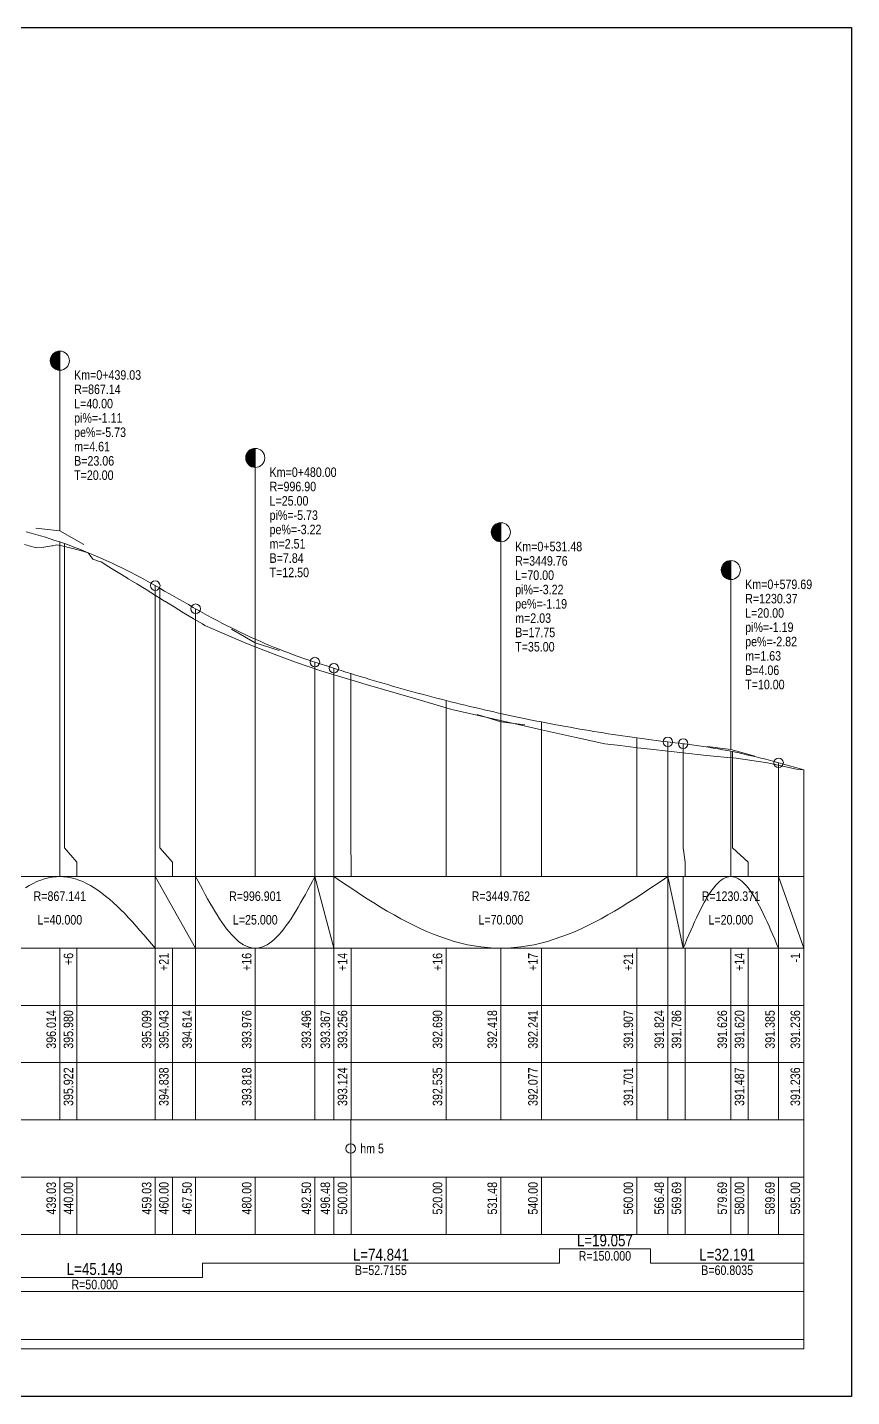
# Model space of a CAD drawing. Extents: x -600 to 1621, y -3670 to 287.
# Drawn here: x 597.2 to 770, y -2936.1 to -2649.1 of the extents above; entities that cross this region are included whole.
import ezdxf
from ezdxf.enums import TextEntityAlignment as Align

# ---------------------------------------------------------------- set-up
doc = ezdxf.new("R2010")
doc.units = 0
doc.layers.add('Cartus', color=8, linetype='Continuous')
for name, color, linetype, lineweight in [('L-cote-ex', 7, 'Continuous', 0), ('L-Cote-Pr', 7, 'Continuous', 0), ('L-Curbe', 7, 'Continuous', 0), ('L-Cut-Fill', 7, 'Continuous', 0), ('L-Design', 7, 'Continuous', 0), ('L-Exist', 7, 'Continuous', 0), ('L-LINES', 7, 'Continuous', 0), ('L-Pante-Tran', 7, 'Continuous', 0), ('L-rac-Vert', 7, 'Continuous', 0), ('L-TEXT', 7, 'Continuous', 0)]:
    doc.layers.add(name, color=color, linetype=linetype, lineweight=lineweight)
doc.styles.add('Arial', font='arial.ttf', dxfattribs={"width": 0.8})

# ---------------------------------------------------------------- blocks, each defined once
blk = doc.blocks.new('A3_TRANSV_ALIN_TIRENA')
at = {"layer": 'Cartus'}
blk.add_lwpolyline([(0, 0), (0, 287), (345, 287), (345, 0)], close=True, dxfattribs=at)

msp = doc.modelspace()

# ---------------------------------------------------------------- linework, layer by layer
at = {"layer": 'L-Curbe'}
for p, q in [((708.76, -2908.07), (708.76, -2905.07)), ((708.76, -2905.07), (727.82, -2905.07)), ((727.82, -2905.07), (727.82, -2908.07)), ((633.92, -2911.07), (633.92, -2908.07)), ((633.92, -2908.07), (708.76, -2908.07)), ((727.82, -2908.07), (760.01, -2908.07)), ((588.77, -2911.07), (633.92, -2911.07))]:
    msp.add_line(p, q, dxfattribs=at)
at = {"layer": 'L-Design'}
msp.add_lwpolyline([(597.01, -2754.81), (598.01, -2755.08), (599.01, -2755.36), (600.01, -2755.65), (601.01, -2755.95), (602.01, -2756.26), (603.01, -2756.59), (604.01, -2756.92), (604.04, -2756.93), (605.01, -2757.27), (606.01, -2757.63), (607.01, -2758), (608.01, -2758.38), (609.01, -2758.77), (610.01, -2759.18), (611.01, -2759.6), (612.01, -2760.02), (613.01, -2760.46), (614.01, -2760.92), (615.01, -2761.38), (616.01, -2761.85), (617.01, -2762.34), (618.01, -2762.84), (619.01, -2763.34), (620.01, -2763.87), (621.01, -2764.4), (622.01, -2764.94), (623.01, -2765.5), (624.01, -2766.06), (624.04, -2766.08), (625.01, -2766.64), (626.01, -2767.21), (627.01, -2767.78), (628.01, -2768.35), (629.01, -2768.93), (630.01, -2769.5), (631.01, -2770.07), (632.01, -2770.64), (632.51, -2770.93), (633.01, -2771.22), (634.01, -2771.78), (635.01, -2772.33), (636.01, -2772.87), (637.01, -2773.41), (638.01, -2773.93), (639.01, -2774.44), (640.01, -2774.94), (641.01, -2775.44), (642.01, -2775.92), (643.01, -2776.39), (644.01, -2776.85), (645.01, -2777.31), (646.01, -2777.75), (647.01, -2778.18), (648.01, -2778.6), (649.01, -2779.02), (650.01, -2779.42), (651.01, -2779.81), (652.01, -2780.19), (653.01, -2780.56), (654.01, -2780.93), (655.01, -2781.28), (656.01, -2781.62), (657.01, -2781.95), (657.51, -2782.11), (658.01, -2782.27), (659.01, -2782.6), (660.01, -2782.92), (661.01, -2783.24), (661.49, -2783.4), (662.01, -2783.56), (663.01, -2783.88), (664.01, -2784.2), (665.01, -2784.51), (666.01, -2784.82), (667.01, -2785.13), (668.01, -2785.43), (669.01, -2785.73), (670.01, -2786.03), (671.01, -2786.33), (672.01, -2786.62), (673.01, -2786.91), (674.01, -2787.2), (675.01, -2787.48), (676.01, -2787.76), (677.01, -2788.04), (678.01, -2788.32), (679.01, -2788.59), (680.01, -2788.86), (681.01, -2789.13), (682.01, -2789.39), (683.01, -2789.65), (684.01, -2789.91), (685.01, -2790.17), (686.01, -2790.42), (687.01, -2790.67), (688.01, -2790.91), (689.01, -2791.16), (690.01, -2791.4), (691.01, -2791.64), (692.01, -2791.87), (693.01, -2792.1), (694.01, -2792.33), (695.01, -2792.56), (696.01, -2792.78), (696.49, -2792.89), (697.01, -2793), (698.01, -2793.22), (699.01, -2793.43), (700.01, -2793.65), (701.01, -2793.86), (702.01, -2794.06), (703.01, -2794.26), (704.01, -2794.46), (705.01, -2794.66), (706.01, -2794.86), (707.01, -2795.05), (708.01, -2795.24), (709.01, -2795.42), (710.01, -2795.6), (711.01, -2795.78), (712.01, -2795.96), (713.01, -2796.14), (714.01, -2796.31), (715.01, -2796.47), (716.01, -2796.64), (717.01, -2796.8), (718.01, -2796.96), (719.01, -2797.12), (720.01, -2797.27), (721.01, -2797.42), (722.01, -2797.57), (723.01, -2797.72), (724.01, -2797.86), (725.01, -2798), (726.01, -2798.13), (727.01, -2798.27), (728.01, -2798.4), (729.01, -2798.53), (730.01, -2798.65), (731.01, -2798.77), (731.49, -2798.83), (732.01, -2798.89), (733.01, -2799.01), (734.01, -2799.13), (734.7, -2799.21), (735.01, -2799.25), (736.01, -2799.38), (737.01, -2799.51), (738.01, -2799.65), (739.01, -2799.8), (740.01, -2799.96), (741.01, -2800.13), (742.01, -2800.3), (743.01, -2800.48), (744.01, -2800.67), (744.7, -2800.81), (745.01, -2800.87), (746.01, -2801.08), (747.01, -2801.29), (748.01, -2801.52), (749.01, -2801.75), (750.01, -2801.99), (751.01, -2802.24), (752.01, -2802.49), (753.01, -2802.76), (754.01, -2803.03), (754.7, -2803.22), (755.01, -2803.31), (756.01, -2803.59), (757.01, -2803.87), (758.01, -2804.15), (759.01, -2804.43), (760.01, -2804.71)], dxfattribs=at)
at = {"layer": 'L-Exist'}
for p, q in [((596.62, -2757.49), (598.59, -2758.02)), ((598.59, -2758.02), (599.16, -2758.18)), ((599.16, -2758.18), (600.55, -2758.06)), ((600.55, -2758.06), (600.68, -2758.05)), ((600.68, -2758.05), (602.37, -2757.76)), ((602.37, -2757.76), (602.51, -2757.72)), ((602.51, -2757.72), (603.38, -2757.51)), ((603.38, -2757.51), (604.48, -2757.73)), ((604.48, -2757.73), (605.01, -2757.85)), ((605.01, -2757.85), (606.44, -2758.2)), ((606.44, -2758.2), (608.4, -2758.74)), ((608.4, -2758.74), (609.96, -2759.22)), ((609.96, -2759.22), (610.37, -2759.75)), ((610.37, -2759.75), (610.97, -2760.54)), ((610.97, -2760.54), (612.33, -2761)), ((612.33, -2761), (612.68, -2761.12)), ((612.68, -2761.12), (614.29, -2762.12)), ((614.29, -2762.12), (614.87, -2762.48)), ((614.87, -2762.48), (616.25, -2763.33)), ((616.25, -2763.33), (618.22, -2764.54)), ((618.22, -2764.54), (618.4, -2764.66)), ((618.4, -2764.66), (620.18, -2765.72)), ((620.18, -2765.72), (622.14, -2766.91)), ((622.14, -2766.91), (624.11, -2768.13)), ((624.11, -2768.13), (625.01, -2768.69)), ((625.01, -2768.69), (626, -2769.31)), ((626, -2769.31), (626.07, -2769.36)), ((626.07, -2769.36), (628.03, -2770.56)), ((628.03, -2770.56), (630, -2771.76)), ((630, -2771.76), (631.96, -2772.98)), ((631.96, -2772.98), (632.03, -2773.03)), ((632.03, -2773.03), (633.92, -2774.12)), ((633.92, -2774.12), (634.45, -2774.42)), ((634.45, -2774.42), (643.05, -2778.12)), ((643.05, -2778.12), (645.01, -2778.89)), ((645.01, -2778.89), (649.88, -2780.8)), ((649.88, -2780.8), (653.47, -2782.09)), ((653.47, -2782.09), (658.76, -2783.92)), ((658.76, -2783.92), (664.58, -2785.7)), ((664.58, -2785.7), (665.01, -2785.83)), ((665.01, -2785.83), (668.27, -2786.83)), ((668.27, -2786.83), (678.68, -2789.79)), ((678.68, -2789.79), (685.01, -2791.72)), ((685.01, -2791.72), (686.2, -2792.08)), ((686.2, -2792.08), (702.28, -2795.7)), ((702.28, -2795.7), (705.01, -2796.3)), ((705.01, -2796.3), (708.76, -2797.14)), ((708.76, -2797.14), (711.94, -2797.84)), ((711.94, -2797.84), (715.11, -2798.55)), ((715.11, -2798.55), (717.92, -2799.17)), ((717.92, -2799.17), (718.29, -2799.22)), ((718.29, -2799.22), (721.47, -2799.61)), ((721.47, -2799.61), (724.64, -2800.01)), ((724.64, -2800.01), (725.01, -2800.06)), ((725.01, -2800.06), (725.85, -2800.16)), ((725.85, -2800.16), (727.82, -2800.38)), ((727.82, -2800.38), (738.96, -2801.62)), ((738.96, -2801.62), (741.09, -2801.8)), ((741.09, -2801.8), (744.03, -2802.11)), ((744.03, -2802.11), (745.01, -2802.2)), ((745.01, -2802.2), (745.82, -2802.27)), ((745.82, -2802.27), (752.38, -2803.22)), ((752.38, -2803.22), (758.46, -2804.54)), ((758.46, -2804.54), (760.01, -2804.71)), ((760.01, -2804.71), (760.01, -2804.71)), ((760.01, -2804.71), (760.01, -2804.71))]:
    msp.add_line(p, q, dxfattribs=at)
at = {"layer": 'L-LINES'}
for p, q in [((604.04, -2827.07), (604.04, -2756.93)), ((605.01, -2821.07), (605.01, -2757.27)), ((624.04, -2827.07), (624.04, -2766.08)), ((625.01, -2821.07), (625.01, -2766.64)), ((632.51, -2827.07), (632.51, -2770.93)), ((645.01, -2827.07), (645.01, -2777.31)), ((657.51, -2827.07), (657.51, -2782.11)), ((661.49, -2827.07), (661.49, -2783.4)), ((665.01, -2821.07), (665.01, -2784.51)), ((685.01, -2827.07), (685.01, -2790.17)), ((696.49, -2827.07), (696.49, -2792.89)), ((705.01, -2827.07), (705.01, -2794.66)), ((725.01, -2827.07), (725.01, -2798)), ((731.49, -2827.07), (731.49, -2798.83)), ((734.7, -2821.07), (734.7, -2799.21)), ((744.7, -2827.07), (744.7, -2800.81)), ((745.01, -2821.07), (745.01, -2800.87)), ((754.7, -2827.07), (754.7, -2803.22)), ((760.01, -2827.07), (760.01, -2804.71)), ((607.64, -2824.07), (605.01, -2821.07)), ((627.64, -2824.07), (625.01, -2821.07)), ((665.09, -2824.07), (665.01, -2821.07)), ((735.09, -2824.07), (734.7, -2821.07)), ((748.3, -2824.07), (745.01, -2821.07)), ((607.64, -2827.07), (607.64, -2824.07)), ((627.64, -2827.07), (627.64, -2824.07)), ((665.09, -2827.07), (665.09, -2824.07)), ((735.09, -2827.07), (735.09, -2824.07)), ((748.3, -2827.07), (748.3, -2824.07)), ((465.01, -2827.07), (760.01, -2827.07)), ((760.01, -2842.07), (760.01, -2827.07)), ((465.01, -2842.07), (760.01, -2842.07)), ((465.01, -2842.07), (760.01, -2842.07)), ((604.04, -2854.07), (604.04, -2842.07)), ((607.64, -2854.07), (607.64, -2842.07)), ((624.04, -2854.07), (624.04, -2842.07)), ((627.64, -2854.07), (627.64, -2842.07)), ((632.51, -2854.07), (632.51, -2842.07)), ((645.01, -2854.07), (645.01, -2842.07)), ((657.51, -2854.07), (657.51, -2842.07)), ((661.49, -2854.07), (661.49, -2842.07)), ((665.09, -2854.07), (665.09, -2842.07)), ((685.01, -2854.07), (685.01, -2842.07)), ((696.49, -2854.07), (696.49, -2842.07)), ((705.01, -2854.07), (705.01, -2842.07)), ((725.01, -2854.07), (725.01, -2842.07)), ((731.49, -2854.07), (731.49, -2842.07)), ((735.09, -2854.07), (735.09, -2842.07)), ((744.7, -2854.07), (744.7, -2842.07)), ((748.3, -2854.07), (748.3, -2842.07)), ((754.7, -2854.07), (754.7, -2842.07)), ((760.01, -2854.07), (760.01, -2842.07)), ((760.01, -2854.07), (760.01, -2842.07)), ((465.01, -2854.07), (760.01, -2854.07)), ((465.01, -2854.07), (760.01, -2854.07)), ((604.04, -2866.07), (604.04, -2854.07)), ((607.64, -2866.07), (607.64, -2854.07)), ((624.04, -2866.07), (624.04, -2854.07)), ((627.64, -2866.07), (627.64, -2854.07)), ((632.51, -2866.07), (632.51, -2854.07)), ((645.01, -2866.07), (645.01, -2854.07)), ((657.51, -2866.07), (657.51, -2854.07)), ((661.49, -2866.07), (661.49, -2854.07)), ((665.09, -2866.07), (665.09, -2854.07)), ((685.01, -2866.07), (685.01, -2854.07)), ((696.49, -2866.07), (696.49, -2854.07)), ((705.01, -2866.07), (705.01, -2854.07)), ((725.01, -2866.07), (725.01, -2854.07)), ((731.49, -2866.07), (731.49, -2854.07)), ((735.09, -2866.07), (735.09, -2854.07)), ((744.7, -2866.07), (744.7, -2854.07)), ((748.3, -2866.07), (748.3, -2854.07)), ((754.7, -2866.07), (754.7, -2854.07)), ((760.01, -2866.07), (760.01, -2854.07)), ((465.01, -2866.07), (760.01, -2866.07)), ((465.01, -2866.07), (760.01, -2866.07)), ((604.04, -2878.07), (604.04, -2866.07)), ((607.64, -2878.07), (607.64, -2866.07)), ((624.04, -2878.07), (624.04, -2866.07)), ((627.64, -2878.07), (627.64, -2866.07)), ((632.51, -2878.07), (632.51, -2866.07)), ((645.01, -2878.07), (645.01, -2866.07)), ((657.51, -2878.07), (657.51, -2866.07)), ((661.49, -2878.07), (661.49, -2866.07)), ((665.09, -2878.07), (665.09, -2866.07)), ((685.01, -2878.07), (685.01, -2866.07)), ((696.49, -2878.07), (696.49, -2866.07)), ((705.01, -2878.07), (705.01, -2866.07)), ((725.01, -2878.07), (725.01, -2866.07)), ((731.49, -2878.07), (731.49, -2866.07)), ((735.09, -2878.07), (735.09, -2866.07)), ((744.7, -2878.07), (744.7, -2866.07)), ((748.3, -2878.07), (748.3, -2866.07)), ((754.7, -2878.07), (754.7, -2866.07)), ((760.01, -2878.07), (760.01, -2866.07)), ((465.01, -2878.07), (760.01, -2878.07)), ((465.01, -2878.07), (760.01, -2878.07)), ((665.01, -2890.07), (665.01, -2878.07)), ((760.01, -2890.07), (760.01, -2878.07)), ((465.01, -2890.07), (760.01, -2890.07)), ((465.01, -2890.07), (760.01, -2890.07)), ((604.04, -2902.07), (604.04, -2890.07)), ((607.64, -2902.07), (607.64, -2890.07)), ((624.04, -2902.07), (624.04, -2890.07)), ((627.64, -2902.07), (627.64, -2890.07)), ((632.51, -2902.07), (632.51, -2890.07)), ((645.01, -2902.07), (645.01, -2890.07)), ((657.51, -2902.07), (657.51, -2890.07)), ((661.49, -2902.07), (661.49, -2890.07)), ((665.09, -2902.07), (665.09, -2890.07)), ((685.01, -2902.07), (685.01, -2890.07)), ((696.49, -2902.07), (696.49, -2890.07)), ((705.01, -2902.07), (705.01, -2890.07)), ((725.01, -2902.07), (725.01, -2890.07)), ((731.49, -2902.07), (731.49, -2890.07)), ((735.09, -2902.07), (735.09, -2890.07)), ((744.7, -2902.07), (744.7, -2890.07)), ((748.3, -2902.07), (748.3, -2890.07)), ((754.7, -2902.07), (754.7, -2890.07)), ((760.01, -2902.07), (760.01, -2890.07)), ((465.01, -2902.07), (760.01, -2902.07)), ((465.01, -2902.07), (760.01, -2902.07)), ((760.01, -2914.07), (760.01, -2902.07)), ((465.01, -2914.07), (760.01, -2914.07)), ((465.01, -2914.07), (760.01, -2914.07)), ((760.01, -2926.07), (760.01, -2914.07)), ((465.01, -2926.07), (760.01, -2926.07))]:
    msp.add_line(p, q, dxfattribs=at)
msp.add_circle((665.01, -2884.07), 1, dxfattribs=at)
at = {"layer": 'L-Pante-Tran'}
for p, q in [((585.01, -2924.07), (605.01, -2924.07)), ((585.01, -2924.07), (605.01, -2924.07)), ((605.01, -2924.07), (625.01, -2924.07)), ((605.01, -2924.07), (625.01, -2924.07)), ((625.01, -2924.07), (645.01, -2924.07)), ((625.01, -2924.07), (645.01, -2924.07)), ((645.01, -2924.07), (665.01, -2924.07)), ((645.01, -2924.07), (665.01, -2924.07)), ((665.01, -2924.07), (685.01, -2924.07)), ((665.01, -2924.07), (685.01, -2924.07)), ((685.01, -2924.07), (705.01, -2924.07)), ((685.01, -2924.07), (705.01, -2924.07)), ((705.01, -2924.07), (725.01, -2924.07)), ((705.01, -2924.07), (725.01, -2924.07)), ((725.01, -2924.07), (745.01, -2924.07)), ((725.01, -2924.07), (745.01, -2924.07)), ((745.01, -2924.07), (760.01, -2924.07)), ((745.01, -2924.07), (760.01, -2924.07))]:
    msp.add_line(p, q, dxfattribs=at)
at = {"layer": 'L-rac-Vert'}
for p, q in [((602.34, -2717.89), (602.34, -2719.98)), ((602.38, -2717.82), (602.38, -2720.04)), ((602.42, -2717.76), (602.42, -2720.11)), ((602.47, -2717.69), (602.47, -2720.17)), ((602.52, -2717.63), (602.52, -2720.23)), ((602.57, -2717.57), (602.57, -2720.29)), ((602.63, -2717.52), (602.63, -2720.35)), ((602.68, -2717.46), (602.68, -2720.4)), ((602.74, -2717.41), (602.74, -2720.45)), ((602.8, -2717.36), (602.8, -2720.5)), ((602.87, -2717.31), (602.87, -2720.55)), ((602.93, -2717.27), (602.93, -2720.59)), ((603, -2717.23), (603, -2720.64)), ((603.06, -2717.19), (603.06, -2720.68)), ((603.13, -2717.15), (603.13, -2720.71)), ((603.2, -2717.12), (603.2, -2720.75)), ((603.28, -2717.08), (603.28, -2720.78)), ((603.35, -2717.06), (603.35, -2720.81)), ((603.42, -2717.03), (603.42, -2720.83)), ((603.5, -2717.01), (603.5, -2720.86)), ((603.57, -2716.99), (603.57, -2720.88)), ((603.65, -2716.97), (603.65, -2720.89)), ((603.73, -2716.96), (603.73, -2720.91)), ((603.81, -2716.95), (603.81, -2720.92)), ((603.88, -2716.94), (603.88, -2720.93)), ((603.96, -2716.93), (603.96, -2720.93)), ((604.04, -2754.63), (604.04, -2716.93)), ((602.04, -2718.85), (602.04, -2719.01)), ((602.05, -2718.78), (602.05, -2719.09)), ((602.06, -2718.7), (602.06, -2719.17)), ((602.07, -2718.62), (602.07, -2719.24)), ((602.08, -2718.54), (602.08, -2719.32)), ((602.1, -2718.47), (602.1, -2719.4)), ((602.12, -2718.39), (602.12, -2719.47)), ((602.14, -2718.31), (602.14, -2719.55)), ((602.16, -2718.24), (602.16, -2719.62)), ((602.19, -2718.17), (602.19, -2719.7)), ((602.22, -2718.09), (602.22, -2719.77)), ((602.26, -2718.02), (602.26, -2719.84)), ((602.3, -2717.95), (602.3, -2719.91)), ((643.54, -2737.95), (643.54, -2740.66)), ((643.6, -2737.89), (643.6, -2740.72)), ((643.65, -2737.84), (643.65, -2740.77)), ((643.71, -2737.79), (643.71, -2740.83)), ((643.77, -2737.74), (643.77, -2740.88)), ((643.83, -2737.69), (643.83, -2740.92)), ((643.9, -2737.64), (643.9, -2740.97)), ((643.97, -2737.6), (643.97, -2741.01)), ((644.03, -2737.56), (644.03, -2741.05)), ((644.1, -2737.52), (644.1, -2741.09)), ((644.17, -2737.49), (644.17, -2741.12)), ((644.25, -2737.46), (644.25, -2741.15)), ((644.32, -2737.43), (644.32, -2741.18)), ((644.39, -2737.4), (644.39, -2741.21)), ((644.47, -2737.38), (644.47, -2741.23)), ((644.54, -2737.36), (644.54, -2741.25)), ((644.62, -2737.34), (644.62, -2741.27)), ((644.7, -2737.33), (644.7, -2741.28)), ((644.78, -2737.32), (644.78, -2741.29)), ((644.85, -2737.31), (644.85, -2741.3)), ((644.93, -2737.31), (644.93, -2741.3)), ((645.01, -2778.09), (645.01, -2737.31)), ((643.01, -2739.23), (643.01, -2739.38)), ((643.02, -2739.07), (643.02, -2739.54)), ((643.02, -2739.15), (643.02, -2739.46)), ((643.04, -2738.99), (643.04, -2739.62)), ((643.05, -2738.92), (643.05, -2739.7)), ((643.07, -2738.84), (643.07, -2739.77)), ((643.09, -2738.76), (643.09, -2739.85)), ((643.11, -2738.69), (643.11, -2739.92)), ((643.13, -2738.61), (643.13, -2740)), ((643.16, -2738.54), (643.16, -2740.07)), ((643.19, -2738.47), (643.19, -2740.14)), ((643.23, -2738.4), (643.23, -2740.21)), ((643.27, -2738.33), (643.27, -2740.28)), ((643.31, -2738.26), (643.31, -2740.35)), ((643.35, -2738.19), (643.35, -2740.42)), ((643.39, -2738.13), (643.39, -2740.48)), ((643.44, -2738.07), (643.44, -2740.54)), ((643.49, -2738.01), (643.49, -2740.6)), ((599.04, -2754.07), (604.04, -2754.63)), ((604.04, -2754.63), (609.04, -2757.49)), ((694.5, -2754.73), (694.5, -2755.05)), ((694.5, -2754.81), (694.5, -2754.97)), ((694.51, -2754.65), (694.51, -2755.12)), ((694.52, -2754.58), (694.52, -2755.2)), ((694.53, -2754.5), (694.53, -2755.28)), ((694.55, -2754.42), (694.55, -2755.36)), ((694.57, -2754.35), (694.57, -2755.43)), ((694.59, -2754.27), (694.59, -2755.51)), ((694.62, -2754.2), (694.62, -2755.58)), ((694.65, -2754.12), (694.65, -2755.65)), ((694.68, -2754.05), (694.68, -2755.73)), ((694.71, -2753.98), (694.71, -2755.8)), ((694.75, -2753.91), (694.75, -2755.87)), ((694.79, -2753.84), (694.79, -2755.93)), ((694.83, -2753.78), (694.83, -2756)), ((694.88, -2753.71), (694.88, -2756.06)), ((694.92, -2753.65), (694.92, -2756.13)), ((694.97, -2753.59), (694.97, -2756.19)), ((695.03, -2753.53), (695.03, -2756.25)), ((695.08, -2753.48), (695.08, -2756.3)), ((695.14, -2753.42), (695.14, -2756.36)), ((695.2, -2753.37), (695.2, -2756.41)), ((695.26, -2753.32), (695.26, -2756.46)), ((695.32, -2753.27), (695.32, -2756.51)), ((695.38, -2753.23), (695.38, -2756.55)), ((695.45, -2753.18), (695.45, -2756.59)), ((695.52, -2753.14), (695.52, -2756.63)), ((695.59, -2753.11), (695.59, -2756.67)), ((695.66, -2753.07), (695.66, -2756.71)), ((695.73, -2753.04), (695.73, -2756.74)), ((695.8, -2753.01), (695.8, -2756.77)), ((695.88, -2752.99), (695.88, -2756.79)), ((695.95, -2752.96), (695.95, -2756.81)), ((696.03, -2752.94), (696.03, -2756.83)), ((696.1, -2752.93), (696.1, -2756.85)), ((696.18, -2752.91), (696.18, -2756.86)), ((696.26, -2752.9), (696.26, -2756.88)), ((696.34, -2752.9), (696.34, -2756.88)), ((696.42, -2752.89), (696.42, -2756.89)), ((696.49, -2794.66), (696.49, -2752.89)), ((744, -2760.93), (744, -2764.69)), ((744.08, -2760.91), (744.08, -2764.71)), ((744.15, -2760.88), (744.15, -2764.73)), ((744.23, -2760.86), (744.23, -2764.75)), ((744.31, -2760.85), (744.31, -2764.77)), ((744.38, -2760.83), (744.38, -2764.78)), ((744.46, -2760.82), (744.46, -2764.79)), ((744.54, -2760.81), (744.54, -2764.8)), ((744.62, -2760.81), (744.62, -2764.81)), ((744.7, -2800.4), (744.7, -2760.81)), ((742.7, -2762.65), (742.7, -2762.97)), ((742.7, -2762.73), (742.7, -2762.89)), ((742.71, -2762.57), (742.71, -2763.04)), ((742.72, -2762.5), (742.72, -2763.12)), ((742.73, -2762.42), (742.73, -2763.2)), ((742.75, -2762.34), (742.75, -2763.28)), ((742.77, -2762.27), (742.77, -2763.35)), ((742.79, -2762.19), (742.79, -2763.43)), ((742.82, -2762.12), (742.82, -2763.5)), ((742.85, -2762.04), (742.85, -2763.57)), ((742.88, -2761.97), (742.88, -2763.65)), ((742.91, -2761.9), (742.91, -2763.72)), ((742.95, -2761.83), (742.95, -2763.79)), ((742.99, -2761.76), (742.99, -2763.85)), ((743.03, -2761.7), (743.03, -2763.92)), ((743.08, -2761.63), (743.08, -2763.98)), ((743.12, -2761.57), (743.12, -2764.05)), ((743.17, -2761.51), (743.17, -2764.11)), ((743.23, -2761.45), (743.23, -2764.17)), ((743.28, -2761.39), (743.28, -2764.22)), ((743.34, -2761.34), (743.34, -2764.28)), ((743.4, -2761.29), (743.4, -2764.33)), ((743.46, -2761.24), (743.46, -2764.38)), ((743.52, -2761.19), (743.52, -2764.43)), ((743.58, -2761.15), (743.58, -2764.47)), ((743.65, -2761.1), (743.65, -2764.51)), ((743.72, -2761.06), (743.72, -2764.55)), ((743.79, -2761.03), (743.79, -2764.59)), ((743.86, -2760.99), (743.86, -2764.63)), ((743.93, -2760.96), (743.93, -2764.66)), ((640.01, -2775.23), (645.01, -2778.09)), ((645.01, -2778.09), (650.01, -2779.7)), ((691.49, -2793.06), (696.49, -2794.66)), ((696.49, -2794.66), (701.49, -2795.26)), ((739.7, -2799.81), (744.7, -2800.4)), ((744.7, -2800.4), (749.7, -2801.81)), ((597.64, -2828.93), (596.84, -2829.41)), ((598.44, -2828.5), (597.64, -2828.93)), ((599.24, -2828.12), (598.44, -2828.5)), ((600.04, -2827.8), (599.24, -2828.12)), ((600.84, -2827.54), (600.04, -2827.8)), ((601.64, -2827.34), (600.84, -2827.54)), ((602.44, -2827.19), (601.64, -2827.34)), ((603.24, -2827.1), (602.44, -2827.19)), ((604.04, -2827.07), (603.24, -2827.1)), ((604.84, -2827.1), (604.04, -2827.07)), ((605.64, -2827.19), (604.84, -2827.1)), ((606.44, -2827.34), (605.64, -2827.19)), ((607.24, -2827.54), (606.44, -2827.34)), ((608.04, -2827.8), (607.24, -2827.54)), ((608.84, -2828.12), (608.04, -2827.8)), ((609.64, -2828.5), (608.84, -2828.12)), ((610.44, -2828.93), (609.64, -2828.5)), ((611.24, -2829.41), (610.44, -2828.93)), ((612.04, -2829.93), (611.24, -2829.41)), ((624.04, -2842.07), (624.04, -2827.07)), ((624.04, -2827.07), (632.51, -2842.07)), ((632.51, -2842.07), (632.51, -2827.07)), ((633.01, -2828.01), (632.51, -2827.07)), ((633.51, -2828.95), (633.01, -2828.01)), ((634.01, -2829.88), (633.51, -2828.95)), ((656.51, -2828.95), (656.01, -2829.88)), ((657.01, -2828.01), (656.51, -2828.95)), ((657.51, -2827.07), (657.01, -2828.01)), ((657.51, -2842.07), (657.51, -2827.07)), ((657.51, -2827.07), (661.49, -2842.07)), ((661.49, -2842.07), (661.49, -2827.07)), ((662.89, -2828.01), (661.49, -2827.07)), ((664.29, -2828.95), (662.89, -2828.01)), ((665.69, -2829.88), (664.29, -2828.95)), ((728.69, -2828.95), (727.29, -2829.88)), ((730.09, -2828.01), (728.69, -2828.95)), ((731.49, -2827.07), (730.09, -2828.01)), ((731.49, -2842.07), (731.49, -2827.07)), ((731.49, -2827.07), (734.7, -2842.07)), ((734.7, -2842.07), (734.7, -2827.07)), ((741.1, -2829.41), (740.7, -2829.93)), ((741.5, -2828.93), (741.1, -2829.41)), ((741.9, -2828.5), (741.5, -2828.93)), ((742.3, -2828.12), (741.9, -2828.5)), ((742.7, -2827.8), (742.3, -2828.12)), ((743.1, -2827.54), (742.7, -2827.8)), ((743.5, -2827.34), (743.1, -2827.54)), ((743.9, -2827.19), (743.5, -2827.34)), ((744.3, -2827.1), (743.9, -2827.19)), ((744.7, -2827.07), (744.3, -2827.1)), ((745.1, -2827.1), (744.7, -2827.07)), ((745.5, -2827.19), (745.1, -2827.1)), ((745.9, -2827.34), (745.5, -2827.19)), ((746.3, -2827.54), (745.9, -2827.34)), ((746.7, -2827.8), (746.3, -2827.54)), ((747.1, -2828.12), (746.7, -2827.8)), ((747.5, -2828.5), (747.1, -2828.12)), ((747.9, -2828.93), (747.5, -2828.5)), ((748.3, -2829.41), (747.9, -2828.93)), ((748.7, -2829.93), (748.3, -2829.41)), ((754.7, -2842.07), (754.7, -2827.07)), ((754.7, -2827.07), (760.01, -2842.07)), ((760.01, -2842.07), (760.01, -2827.07)), ((760.01, -2828.01), (760.01, -2827.07)), ((760.01, -2828.95), (760.01, -2828.01)), ((760.01, -2829.88), (760.01, -2828.95)), ((612.84, -2830.51), (612.04, -2829.93)), ((613.64, -2831.14), (612.84, -2830.51)), ((614.44, -2831.8), (613.64, -2831.14)), ((615.24, -2832.51), (614.44, -2831.8)), ((616.04, -2833.25), (615.24, -2832.51)), ((634.51, -2830.8), (634.01, -2829.88)), ((635.01, -2831.71), (634.51, -2830.8)), ((635.51, -2832.59), (635.01, -2831.71)), ((636.01, -2833.46), (635.51, -2832.59)), ((654.51, -2832.59), (654.01, -2833.46)), ((655.01, -2831.71), (654.51, -2832.59)), ((655.51, -2830.8), (655.01, -2831.71)), ((656.01, -2829.88), (655.51, -2830.8)), ((667.09, -2830.8), (665.69, -2829.88)), ((668.49, -2831.71), (667.09, -2830.8)), ((669.89, -2832.59), (668.49, -2831.71)), ((671.29, -2833.46), (669.89, -2832.59)), ((723.09, -2832.59), (721.69, -2833.46)), ((724.49, -2831.71), (723.09, -2832.59)), ((725.89, -2830.8), (724.49, -2831.71)), ((727.29, -2829.88), (725.89, -2830.8)), ((739.1, -2832.51), (738.7, -2833.25)), ((739.5, -2831.8), (739.1, -2832.51)), ((739.9, -2831.14), (739.5, -2831.8)), ((740.3, -2830.51), (739.9, -2831.14)), ((740.7, -2829.93), (740.3, -2830.51)), ((749.1, -2830.51), (748.7, -2829.93)), ((749.5, -2831.14), (749.1, -2830.51)), ((749.9, -2831.8), (749.5, -2831.14)), ((750.3, -2832.51), (749.9, -2831.8)), ((750.7, -2833.25), (750.3, -2832.51)), ((760.01, -2830.8), (760.01, -2829.88)), ((760.01, -2831.71), (760.01, -2830.8)), ((760.01, -2832.59), (760.01, -2831.71)), ((760.01, -2833.46), (760.01, -2832.59)), ((616.84, -2834.03), (616.04, -2833.25)), ((617.64, -2834.84), (616.84, -2834.03)), ((618.44, -2835.68), (617.64, -2834.84)), ((636.51, -2834.3), (636.01, -2833.46)), ((637.01, -2835.11), (636.51, -2834.3)), ((637.51, -2835.89), (637.01, -2835.11)), ((653.01, -2835.11), (652.51, -2835.89)), ((653.51, -2834.3), (653.01, -2835.11)), ((654.01, -2833.46), (653.51, -2834.3)), ((672.69, -2834.3), (671.29, -2833.46)), ((674.09, -2835.11), (672.69, -2834.3)), ((675.49, -2835.89), (674.09, -2835.11)), ((718.89, -2835.11), (717.49, -2835.89)), ((720.29, -2834.3), (718.89, -2835.11)), ((721.69, -2833.46), (720.29, -2834.3)), ((737.9, -2834.84), (737.5, -2835.68)), ((738.3, -2834.03), (737.9, -2834.84)), ((738.7, -2833.25), (738.3, -2834.03)), ((751.1, -2834.03), (750.7, -2833.25)), ((751.5, -2834.84), (751.1, -2834.03)), ((751.9, -2835.68), (751.5, -2834.84)), ((760.01, -2834.3), (760.01, -2833.46)), ((760.01, -2835.11), (760.01, -2834.3)), ((760.01, -2835.89), (760.01, -2835.11)), ((619.24, -2836.55), (618.44, -2835.68)), ((620.04, -2837.43), (619.24, -2836.55)), ((620.84, -2838.34), (620.04, -2837.43)), ((621.64, -2839.26), (620.84, -2838.34)), ((638.01, -2836.63), (637.51, -2835.89)), ((638.51, -2837.34), (638.01, -2836.63)), ((639.01, -2838), (638.51, -2837.34)), ((639.51, -2838.63), (639.01, -2838)), ((651.01, -2838), (650.51, -2838.63)), ((651.51, -2837.34), (651.01, -2838)), ((652.01, -2836.63), (651.51, -2837.34)), ((652.51, -2835.89), (652.01, -2836.63)), ((676.89, -2836.63), (675.49, -2835.89)), ((678.29, -2837.34), (676.89, -2836.63)), ((679.69, -2838), (678.29, -2837.34)), ((681.09, -2838.63), (679.69, -2838)), ((713.29, -2838), (711.89, -2838.63)), ((714.69, -2837.34), (713.29, -2838)), ((716.09, -2836.63), (714.69, -2837.34)), ((717.49, -2835.89), (716.09, -2836.63)), ((736.3, -2838.34), (735.9, -2839.26)), ((736.7, -2837.43), (736.3, -2838.34)), ((737.1, -2836.55), (736.7, -2837.43)), ((737.5, -2835.68), (737.1, -2836.55)), ((752.3, -2836.55), (751.9, -2835.68)), ((752.7, -2837.43), (752.3, -2836.55)), ((753.1, -2838.34), (752.7, -2837.43)), ((753.5, -2839.26), (753.1, -2838.34)), ((760.01, -2836.63), (760.01, -2835.89)), ((760.01, -2837.34), (760.01, -2836.63)), ((760.01, -2838), (760.01, -2837.34)), ((760.01, -2838.63), (760.01, -2838)), ((622.44, -2840.19), (621.64, -2839.26)), ((623.24, -2841.13), (622.44, -2840.19)), ((624.04, -2842.07), (623.24, -2841.13)), ((640.01, -2839.21), (639.51, -2838.63)), ((640.51, -2839.73), (640.01, -2839.21)), ((641.01, -2840.21), (640.51, -2839.73)), ((641.51, -2840.64), (641.01, -2840.21)), ((642.01, -2841.02), (641.51, -2840.64)), ((642.51, -2841.34), (642.01, -2841.02)), ((648.01, -2841.02), (647.51, -2841.34)), ((648.51, -2840.64), (648.01, -2841.02)), ((649.01, -2840.21), (648.51, -2840.64)), ((649.51, -2839.73), (649.01, -2840.21)), ((650.01, -2839.21), (649.51, -2839.73)), ((650.51, -2838.63), (650.01, -2839.21)), ((682.49, -2839.21), (681.09, -2838.63)), ((683.89, -2839.73), (682.49, -2839.21)), ((685.29, -2840.21), (683.89, -2839.73)), ((686.69, -2840.64), (685.29, -2840.21)), ((688.09, -2841.02), (686.69, -2840.64)), ((689.49, -2841.34), (688.09, -2841.02)), ((704.89, -2841.02), (703.49, -2841.34)), ((706.29, -2840.64), (704.89, -2841.02)), ((707.69, -2840.21), (706.29, -2840.64)), ((709.09, -2839.73), (707.69, -2840.21)), ((710.49, -2839.21), (709.09, -2839.73)), ((711.89, -2838.63), (710.49, -2839.21)), ((735.1, -2841.13), (734.7, -2842.07)), ((735.5, -2840.19), (735.1, -2841.13)), ((735.9, -2839.26), (735.5, -2840.19)), ((753.9, -2840.19), (753.5, -2839.26)), ((754.3, -2841.13), (753.9, -2840.19)), ((754.7, -2842.07), (754.3, -2841.13)), ((760.01, -2839.21), (760.01, -2838.63)), ((760.01, -2839.73), (760.01, -2839.21)), ((760.01, -2840.21), (760.01, -2839.73)), ((760.01, -2840.64), (760.01, -2840.21)), ((760.01, -2841.02), (760.01, -2840.64)), ((760.01, -2841.34), (760.01, -2841.02)), ((643.01, -2841.6), (642.51, -2841.34)), ((643.51, -2841.8), (643.01, -2841.6)), ((644.01, -2841.95), (643.51, -2841.8)), ((644.51, -2842.04), (644.01, -2841.95)), ((645.01, -2842.07), (644.51, -2842.04)), ((645.51, -2842.04), (645.01, -2842.07)), ((646.01, -2841.95), (645.51, -2842.04)), ((646.51, -2841.8), (646.01, -2841.95)), ((647.01, -2841.6), (646.51, -2841.8)), ((647.51, -2841.34), (647.01, -2841.6)), ((690.89, -2841.6), (689.49, -2841.34)), ((692.29, -2841.8), (690.89, -2841.6)), ((693.69, -2841.95), (692.29, -2841.8)), ((695.09, -2842.04), (693.69, -2841.95)), ((696.49, -2842.07), (695.09, -2842.04)), ((697.89, -2842.04), (696.49, -2842.07)), ((699.29, -2841.95), (697.89, -2842.04)), ((700.69, -2841.8), (699.29, -2841.95)), ((702.09, -2841.6), (700.69, -2841.8)), ((703.49, -2841.34), (702.09, -2841.6)), ((760.01, -2841.6), (760.01, -2841.34)), ((760.01, -2841.8), (760.01, -2841.6)), ((760.01, -2841.95), (760.01, -2841.8)), ((760.01, -2842.04), (760.01, -2841.95))]:
    msp.add_line(p, q, dxfattribs=at)
for centre, radius in [((604.04, -2718.93), 2), ((645.01, -2739.31), 2), ((696.49, -2754.89), 2), ((744.7, -2762.81), 2), ((624.04, -2766.08), 1), ((632.51, -2770.93), 1), ((657.51, -2782.11), 1), ((661.49, -2783.4), 1), ((731.49, -2798.83), 1), ((734.7, -2799.21), 1), ((754.7, -2803.22), 1)]:
    msp.add_circle(centre, radius, dxfattribs=at)

# ---------------------------------------------------------------- block references
at = {"layer": 'L-LINES'}
msp.add_blockref('A3_TRANSV_ALIN_TIRENA', (425.01, -2936.07), dxfattribs=at)

# ---------------------------------------------------------------- texts
at = {"layer": 'L-cote-ex', "style": 'Arial', "width": 0.8}
for s, p in [('395.922', (606.84, -2867.07)), ('394.838', (626.84, -2867.07)), ('393.818', (644.21, -2867.07)), ('393.124', (664.29, -2867.07)), ('392.535', (684.21, -2867.07)), ('392.077', (704.21, -2867.07)), ('391.701', (724.21, -2867.07)), ('391.487', (747.5, -2867.07)), ('391.236', (759.21, -2867.07)), ('391.236', (759.21, -2867.07)), ('391.236', (759.21, -2867.07))]:
    msp.add_text(s, height=2, rotation=90, dxfattribs=at).set_placement(p, align=Align.RIGHT)
at = {"layer": 'L-Cote-Pr', "style": 'Arial', "width": 0.8}
for s, p in [('396.014', (603.24, -2855.07)), ('395.980', (606.84, -2855.07)), ('395.099', (623.24, -2855.07)), ('395.043', (626.84, -2855.07)), ('394.614', (631.71, -2855.07)), ('393.976', (644.21, -2855.07)), ('393.496', (656.71, -2855.07)), ('393.367', (660.69, -2855.07)), ('393.256', (664.29, -2855.07)), ('392.690', (684.21, -2855.07)), ('392.418', (695.69, -2855.07)), ('392.241', (704.21, -2855.07)), ('391.907', (724.21, -2855.07)), ('391.824', (730.69, -2855.07)), ('391.786', (734.29, -2855.07)), ('391.626', (743.9, -2855.07)), ('391.620', (747.5, -2855.07)), ('391.385', (753.9, -2855.07)), ('391.236', (759.21, -2855.07))]:
    msp.add_text(s, height=2, rotation=90, dxfattribs=at).set_placement(p, align=Align.RIGHT)
at = {"layer": 'L-Cut-Fill', "style": 'Arial', "width": 0.8}
for s, p in [('+6', (606.84, -2843.07)), ('+21', (626.84, -2843.07)), ('+16', (644.21, -2843.07)), ('+14', (664.29, -2843.07)), ('+16', (684.21, -2843.07)), ('+17', (704.21, -2843.07)), ('+21', (724.21, -2843.07)), ('+14', (747.5, -2843.07)), ('-1', (759.21, -2843.07))]:
    msp.add_text(s, height=2, rotation=90, dxfattribs=at).set_placement(p, align=Align.RIGHT)
at = {"layer": 'L-rac-Vert', "style": 'Arial', "width": 0.8}
for s, p in [('Km=0+439.03', (607.04, -2722.93)), ('R=867.14', (607.04, -2725.93)), ('L=40.00', (607.04, -2728.93)), ('pi%=-1.11', (607.04, -2731.93)), ('pe%=-5.73', (607.04, -2734.93)), ('m=4.61', (607.04, -2737.93)), ('B=23.06', (607.04, -2740.93)), ('T=20.00', (607.04, -2743.93)), ('Km=0+480.00', (648.01, -2743.31)), ('R=996.90', (648.01, -2746.31)), ('L=25.00', (648.01, -2749.31)), ('pi%=-5.73', (648.01, -2752.31)), ('pe%=-3.22', (648.01, -2755.31)), ('m=2.51', (648.01, -2758.31)), ('Km=0+531.48', (699.49, -2758.89)), ('B=7.84', (648.01, -2761.31)), ('R=3449.76', (699.49, -2761.89)), ('T=12.50', (648.01, -2764.31)), ('L=70.00', (699.49, -2764.89)), ('pi%=-3.22', (699.49, -2767.89)), ('Km=0+579.69', (747.7, -2766.81)), ('pe%=-1.19', (699.49, -2770.89)), ('R=1230.37', (747.7, -2769.81)), ('m=2.03', (699.49, -2773.89)), ('L=20.00', (747.7, -2772.81)), ('B=17.75', (699.49, -2776.89)), ('pi%=-1.19', (747.7, -2775.81)), ('T=35.00', (699.49, -2779.89)), ('pe%=-2.82', (747.7, -2778.81)), ('m=1.63', (747.7, -2781.81)), ('B=4.06', (747.7, -2784.81)), ('T=10.00', (747.7, -2787.81))]:
    msp.add_text(s, height=2, dxfattribs=at).set_placement(p)
for s, p in [('R=867.141', (604.04, -2832.17)), ('R=996.901', (645.01, -2832.17)), ('R=3449.762', (696.49, -2832.17)), ('R=1230.371', (744.7, -2832.17)), ('L=40.000', (604.04, -2837.12)), ('L=25.000', (645.01, -2837.12)), ('L=70.000', (696.49, -2837.12)), ('L=20.000', (744.7, -2837.12))]:
    msp.add_text(s, height=2, dxfattribs=at).set_placement(p, align=Align.CENTER)
at = {"layer": 'L-TEXT', "style": 'Arial', "width": 0.8}
msp.add_text('hm 5', height=2, dxfattribs=at).set_placement((667.01, -2885.07))
for s, p in [('439.03', (603.24, -2891.07)), ('440.00', (606.84, -2891.07)), ('459.03', (623.24, -2891.07)), ('460.00', (626.84, -2891.07)), ('467.50', (631.71, -2891.07)), ('480.00', (644.21, -2891.07)), ('492.50', (656.71, -2891.07)), ('496.48', (660.69, -2891.07)), ('500.00', (664.29, -2891.07)), ('520.00', (684.21, -2891.07)), ('531.48', (695.69, -2891.07)), ('540.00', (704.21, -2891.07)), ('560.00', (724.21, -2891.07)), ('566.48', (730.69, -2891.07)), ('569.69', (734.29, -2891.07)), ('579.69', (743.9, -2891.07)), ('580.00', (747.5, -2891.07)), ('589.69', (753.9, -2891.07)), ('595.00', (759.21, -2891.07))]:
    msp.add_text(s, height=2, rotation=90, dxfattribs=at).set_placement(p, align=Align.RIGHT)
for s, height, rotation, p in [('L=19.057', 2.5, 0, (718.29, -2904.57)), ('L=74.841', 2.5, 360, (671.34, -2907.57)), ('R=150.000', 2, 0, (718.29, -2907.57)), ('L=32.191', 2.5, 0, (743.92, -2907.57)), ('L=45.149', 2.5, 0, (611.35, -2910.57)), ('B=52.7155', 2, 360, (671.34, -2910.57)), ('B=60.8035', 2, 0, (743.92, -2910.57)), ('R=50.000', 2, 0, (611.35, -2913.57))]:
    msp.add_text(s, height=height, rotation=rotation, dxfattribs=at).set_placement(p, align=Align.CENTER)

doc.saveas('drawing.dxf')
